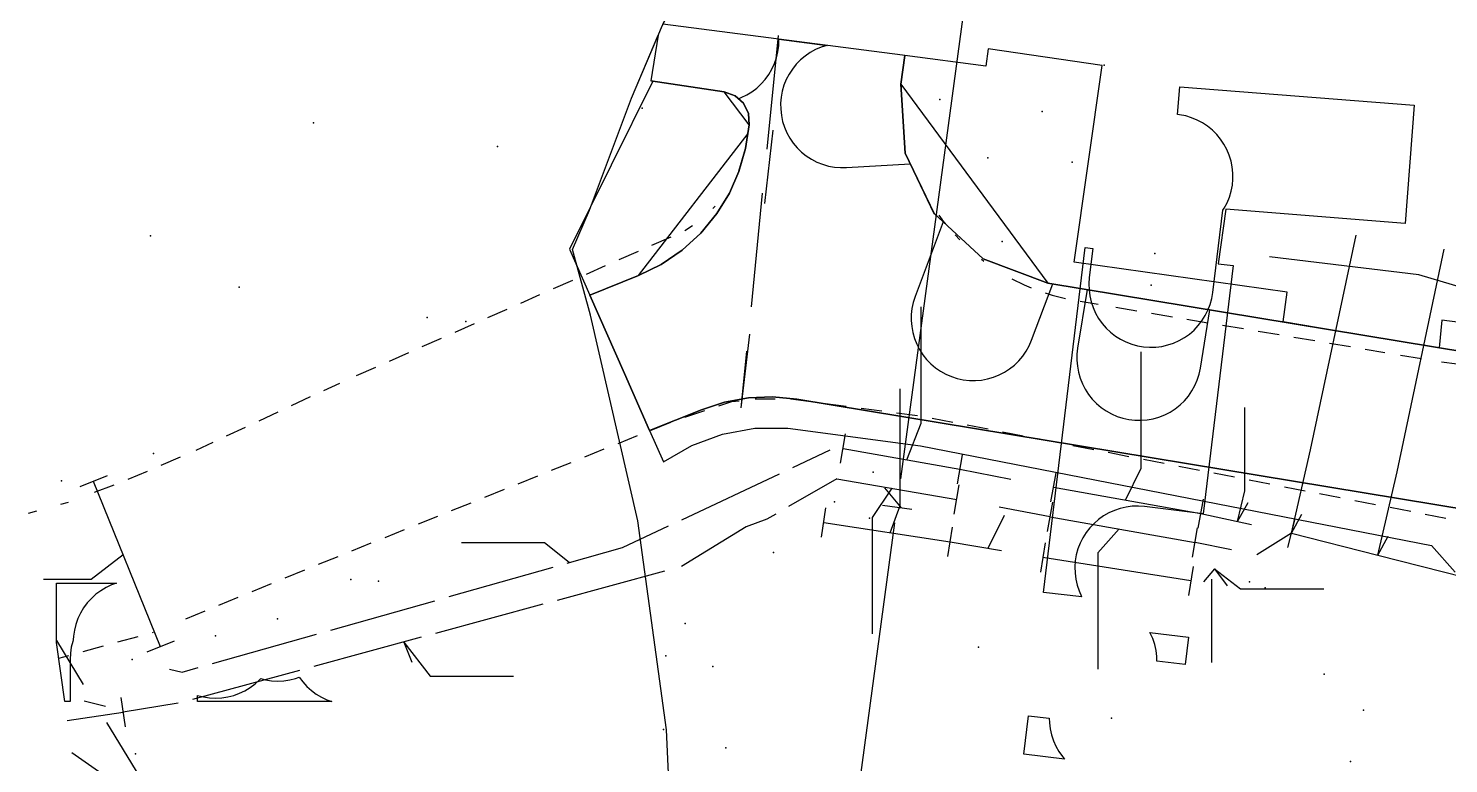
# Model space of a CAD drawing. Header units: metres. Extents: x -3782 to -2031, y 18790 to 19846.
# Drawn here: x -2158.44 to -2110.48, y 19160.39 to 19185.23 of the extents above; entities that cross this region are included whole.
import ezdxf

# ---------------------------------------------------------------- set-up
doc = ezdxf.new("R2010")
doc.units = ezdxf.units.M
for name, color, linetype in [('BENCH', 7, 'Continuous'), ('BOUNDARY', 7, 'Continuous'), ('CURB', 7, 'Continuous'), ('ELECTR_CABLE', 7, 'Continuous'), ('ELECTR_CABLE_COMM', 7, 'Continuous'), ('GRASS', 7, 'Continuous'), ('GROUND', 7, 'Continuous'), ('HEAT', 7, 'Continuous'), ('LOUNGER', 7, 'Continuous'), ('OVERHEAD_POWER_LINE', 7, 'Continuous'), ('ROAD', 7, 'Continuous'), ('SEWER', 7, 'Continuous'), ('TREE', 7, 'Continuous')]:
    doc.layers.add(name, color=color, linetype=linetype)

msp = doc.modelspace()

# ---------------------------------------------------------------- linework, layer by layer
at = {"layer": 'BENCH'}
msp.add_point((-2120.399, 19177.62), dxfattribs=at)
at = {"layer": 'BOUNDARY'}
msp.add_lwpolyline([(-2142.255, 19120.694), (-2140.584, 19128.065), (-2140.023, 19130.032), (-2138.2, 19137.939), (-2137.793, 19140.226), (-2136.86, 19147.292), (-2136.559, 19154.413), (-2136.893, 19161.532), (-2137.859, 19168.593), (-2139.45, 19175.541), (-2140.063, 19177.759), (-2139.484, 19179.082), (-2138.066, 19182.875), (-2137.026, 19185.34), (-2135.813, 19187.582), (-2132.429, 19194.651), (-2129.752, 19202.017), (-2127.809, 19209.61), (-2126.618, 19217.356), (-2126.191, 19225.181), (-2126.531, 19233.011)], dxfattribs=at)
at = {"layer": 'CURB'}
for points in [[(-2128.844, 19184.314), (-2128.975, 19183.344), (-2124.006, 19176.621), (-2105.05, 19173.494), (-2104.947, 19173.478)], [(-2139.478, 19176.214), (-2137.837, 19176.876), (-2134.131, 19181.673), (-2134.094, 19181.965), (-2134.938, 19183.082), (-2137.418, 19183.451)], [(-2135.325, 19179.148), (-2135.246, 19179.225)], [(-2127.69, 19178.917), (-2127.574, 19178.76)], [(-2136.27, 19178.394), (-2136.004, 19178.574)], [(-2127.574, 19178.76), (-2127.471, 19178.632)], [(-2137.378, 19177.904), (-2136.727, 19178.191)], [(-2127.143, 19178.255), (-2126.987, 19178.082)], [(-2138.486, 19177.415), (-2137.835, 19177.702)], [(-2126.247, 19177.43), (-2126.172, 19177.369)], [(-2139.594, 19176.925), (-2138.943, 19177.213)], [(-2140.702, 19176.436), (-2140.051, 19176.723)], [(-2125.225, 19176.769), (-2124.814, 19176.565)], [(-2124.814, 19176.565), (-2124.573, 19176.466)], [(-2141.81, 19175.946), (-2141.16, 19176.234)], [(-2124.104, 19176.292), (-2123.866, 19176.213)], [(-2123.866, 19176.213), (-2123.412, 19176.097)], [(-2122.919, 19176.012), (-2122.307, 19175.909)], [(-2142.919, 19175.457), (-2142.268, 19175.744)], [(-2121.717, 19175.81), (-2121.007, 19175.691)], [(-2120.514, 19175.608), (-2119.805, 19175.488)], [(-2144.027, 19174.968), (-2143.376, 19175.255)], [(-2119.312, 19175.406), (-2118.602, 19175.286)], [(-2118.109, 19175.203), (-2117.4, 19175.084)], [(-2116.907, 19175.001), (-2116.197, 19174.882)], [(-2145.135, 19174.478), (-2144.484, 19174.766)], [(-2115.704, 19174.799), (-2114.995, 19174.68)], [(-2114.502, 19174.597), (-2113.792, 19174.477)], [(-2146.243, 19173.989), (-2145.592, 19174.276)], [(-2113.299, 19174.394), (-2112.627, 19174.281)], [(-2112.097, 19174.192), (-2111.387, 19174.073)], [(-2147.351, 19173.5), (-2146.7, 19173.787)], [(-2110.717, 19173.96), (-2110.181, 19173.901)], [(-2148.454, 19172.999), (-2147.924, 19173.246)], [(-2149.551, 19172.485), (-2148.907, 19172.787)], [(-2135.118, 19172.476), (-2134.677, 19172.621)], [(-2134.677, 19172.621), (-2134.431, 19172.648)], [(-2133.895, 19172.708), (-2133.222, 19172.713)], [(-2132.685, 19172.717), (-2132.016, 19172.627)], [(-2131.521, 19172.561), (-2130.815, 19172.466)], [(-2150.648, 19171.972), (-2150.004, 19172.273)], [(-2136.27, 19172.097), (-2135.593, 19172.32)], [(-2130.319, 19172.4), (-2129.613, 19172.306)], [(-2129.118, 19172.239), (-2128.412, 19172.145)], [(-2127.919, 19172.065), (-2127.22, 19171.929)], [(-2151.746, 19171.458), (-2151.101, 19171.76)], [(-2137.4, 19171.66), (-2136.74, 19171.927)], [(-2126.729, 19171.833), (-2126.03, 19171.697)], [(-2125.539, 19171.601), (-2124.84, 19171.465)], [(-2152.774, 19170.977), (-2152.199, 19171.247)], [(-2138.524, 19171.207), (-2137.864, 19171.473)], [(-2124.349, 19171.369), (-2123.65, 19171.233)], [(-2123.16, 19171.138), (-2122.461, 19171.001)], [(-2153.958, 19170.471), (-2153.304, 19170.751)], [(-2139.648, 19170.753), (-2138.988, 19171.02)], [(-2121.97, 19170.906), (-2121.271, 19170.769)], [(-2120.78, 19170.674), (-2120.081, 19170.538)], [(-2155.072, 19169.995), (-2154.417, 19170.274)], [(-2140.772, 19170.3), (-2140.112, 19170.566)], [(-2119.591, 19170.442), (-2118.892, 19170.306)], [(-2118.401, 19170.21), (-2117.702, 19170.074)], [(-2156.2, 19169.555), (-2155.535, 19169.807)], [(-2143.02, 19169.392), (-2142.36, 19169.659)], [(-2141.896, 19169.846), (-2141.236, 19170.112)], [(-2117.211, 19169.978), (-2116.512, 19169.842)], [(-2116.021, 19169.746), (-2115.322, 19169.61)], [(-2157.341, 19169.15), (-2157.079, 19169.222)], [(-2144.144, 19168.939), (-2143.484, 19169.205)], [(-2114.832, 19169.515), (-2114.133, 19169.378)], [(-2113.642, 19169.283), (-2112.943, 19169.146)], [(-2158.436, 19168.854), (-2158.146, 19168.929)], [(-2145.268, 19168.485), (-2144.608, 19168.752)], [(-2112.452, 19169.051), (-2111.753, 19168.915)], [(-2111.262, 19168.819), (-2110.564, 19168.683)], [(-2146.392, 19168.032), (-2145.732, 19168.298)], [(-2147.516, 19167.578), (-2146.856, 19167.844)], [(-2148.64, 19167.124), (-2147.98, 19167.391)], [(-2149.764, 19166.671), (-2149.104, 19166.937)], [(-2150.885, 19166.208), (-2150.227, 19166.48)], [(-2152.005, 19165.745), (-2151.347, 19166.017)], [(-2153.125, 19165.281), (-2152.467, 19165.554)], [(-2155.415, 19164.501), (-2154.728, 19164.69)], [(-2154.246, 19164.822), (-2154.212, 19164.832)], [(-2157.41, 19163.954), (-2157.066, 19164.048)], [(-2156.584, 19164.18), (-2155.897, 19164.369)]]:
    msp.add_lwpolyline(points, dxfattribs=at)
at = {"layer": 'ELECTR_CABLE'}
for points in [[(-2133.121, 19184.987), (-2133.503, 19181.151)], [(-2133.652, 19179.658), (-2134.033, 19175.821)], [(-2115.137, 19170.993), (-2113.6, 19178.245)], [(-2111.482, 19176.901), (-2116.52, 19177.508)], [(-2112.215, 19170.249), (-2110.622, 19177.766)], [(-2106.93, 19175.547), (-2111.482, 19176.901)], [(-2128.287, 19171.894), (-2128.287, 19175.826)], [(-2134.182, 19174.328), (-2134.373, 19172.41)], [(-2120.86, 19170.368), (-2120.86, 19174.3)], [(-2128.998, 19169.114), (-2128.998, 19173.046)], [(-2117.361, 19169.607), (-2117.361, 19172.42)], [(-2128.772, 19170.652), (-2128.287, 19171.894)], [(-2131.014, 19170.544), (-2130.838, 19171.529)], [(-2132.617, 19170.397), (-2131.358, 19170.989)], [(-2130.926, 19171.037), (-2126.977, 19170.332)], [(-2127.065, 19169.84), (-2126.889, 19170.824)], [(-2115.785, 19168.179), (-2115.137, 19170.993)], [(-2136.372, 19168.631), (-2133.069, 19170.184)], [(-2126.977, 19170.332), (-2125.259, 19170.002)], [(-2123.904, 19169.233), (-2123.728, 19170.217)], [(-2121.382, 19169.29), (-2120.86, 19170.368)], [(-2112.864, 19167.435), (-2112.215, 19170.249)], [(-2155.774, 19170.114), (-2156.701, 19169.739)], [(-2153.977, 19164.341), (-2156.238, 19169.926)], [(-2131.138, 19170.011), (-2132.763, 19169.071)], [(-2131.138, 19170.011), (-2127.085, 19169.313)], [(-2129.273, 19169.69), (-2129.945, 19168.709)], [(-2127.17, 19168.821), (-2127.001, 19169.806)], [(-2123.816, 19169.725), (-2118.843, 19168.837)], [(-2124.018, 19168.236), (-2123.844, 19169.221)], [(-2118.931, 19168.345), (-2118.755, 19169.329)], [(-2117.606, 19168.571), (-2117.361, 19169.607)], [(-2117.606, 19168.571), (-2117.25, 19169.206)], [(-2133.196, 19168.821), (-2133.503, 19168.644)], [(-2131.655, 19168.043), (-2131.503, 19169.031)], [(-2129.945, 19168.709), (-2129.945, 19164.777)], [(-2129.335, 19168.192), (-2128.998, 19169.114)], [(-2126.025, 19167.664), (-2125.473, 19168.782)], [(-2123.931, 19168.728), (-2125.652, 19169.048)], [(-2123.931, 19168.728), (-2119.038, 19167.862)], [(-2118.843, 19168.837), (-2117.132, 19168.469)], [(-2115.785, 19168.179), (-2115.433, 19168.816)], [(-2138.374, 19167.69), (-2136.825, 19168.418)], [(-2134.196, 19168.384), (-2136.386, 19167.046)], [(-2133.503, 19168.644), (-2134.196, 19168.384)], [(-2131.579, 19168.537), (-2127.306, 19167.881)], [(-2127.382, 19167.386), (-2127.23, 19168.375)], [(-2121.601, 19168.316), (-2122.319, 19167.515)], [(-2119.125, 19167.369), (-2118.95, 19168.354)], [(-2115.909, 19167.694), (-2115.662, 19168.663)], [(-2141.002, 19167.854), (-2143.814, 19167.854)], [(-2140.174, 19167.18), (-2141.002, 19167.854)], [(-2127.306, 19167.881), (-2125.58, 19167.588)], [(-2124.101, 19167.845), (-2124.257, 19166.857)], [(-2117.804, 19167.612), (-2119.038, 19167.862)], [(-2115.785, 19168.179), (-2116.953, 19167.439)], [(-2115.785, 19168.179), (-2112.864, 19167.435)], [(-2112.864, 19167.435), (-2112.512, 19168.073)], [(-2155.233, 19167.445), (-2156.316, 19166.612)], [(-2140.239, 19167.162), (-2138.374, 19167.69)], [(-2119.179, 19166.56), (-2124.179, 19167.351)], [(-2122.319, 19167.515), (-2122.319, 19163.582)], [(-2112.864, 19167.435), (-2109.942, 19166.692)], [(-2144.232, 19166.031), (-2140.72, 19167.026)], [(-2136.959, 19166.891), (-2140.582, 19165.905)], [(-2119.101, 19167.054), (-2119.257, 19166.066)], [(-2118.384, 19166.975), (-2118.753, 19166.526)], [(-2118.384, 19166.976), (-2117.5, 19166.297)], [(-2118.384, 19166.976), (-2117.951, 19166.391)], [(-2156.316, 19166.612), (-2157.923, 19166.612)], [(-2118.488, 19166.621), (-2118.488, 19163.809)], [(-2148.225, 19164.901), (-2144.713, 19165.895)], [(-2117.5, 19166.297), (-2114.687, 19166.297)], [(-2141.065, 19165.774), (-2144.688, 19164.789)], [(-2153.513, 19164.529), (-2154.44, 19164.153)], [(-2152.218, 19163.77), (-2148.706, 19164.764)], [(-2145.17, 19164.657), (-2148.794, 19163.672)], [(-2145.762, 19164.496), (-2144.864, 19163.348)], [(-2145.762, 19164.496), (-2145.489, 19163.822)], [(-2153.668, 19163.578), (-2153.247, 19163.479)], [(-2153.247, 19163.479), (-2152.699, 19163.634)], [(-2149.276, 19163.541), (-2152.899, 19162.555)], [(-2144.864, 19163.348), (-2142.052, 19163.348)], [(-2155.162, 19161.63), (-2155.308, 19162.619)], [(-2157.122, 19161.845), (-2155.235, 19162.124)], [(-2153.382, 19162.427), (-2155.235, 19162.124)]]:
    msp.add_lwpolyline(points, dxfattribs=at)
at = {"layer": 'ELECTR_CABLE_COMM'}
for points in [[(-2157.492, 19164.553), (-2156.583, 19163.063)], [(-2156.556, 19162.511), (-2155.827, 19162.335)], [(-2155.801, 19161.783), (-2153.542, 19158.084)]]:
    msp.add_lwpolyline(points, dxfattribs=at)
at = {"layer": 'GRASS'}
for points in [[(-2108.617, 19175.101), (-2110.703, 19175.376), (-2110.797, 19174.44), (-2113.741, 19174.924), (-2116.066, 19175.309), (-2115.933, 19176.311), (-2123.117, 19177.335), (-2122.171, 19183.978), (-2126.023, 19184.531), (-2126.105, 19183.954), (-2128.844, 19184.314), (-2128.975, 19183.344), (-2128.832, 19181.012), (-2127.854, 19178.975), (-2126.195, 19177.443), (-2124.006, 19176.621), (-2105.05, 19173.494)], [(-2107.332, 19168.549), (-2132.485, 19172.7), (-2133.303, 19172.777), (-2134.121, 19172.743), (-2134.926, 19172.598), (-2135.707, 19172.344), (-2137.457, 19171.638), (-2136.992, 19170.585), (-2136.029, 19171.142), (-2134.993, 19171.522), (-2133.906, 19171.718), (-2132.794, 19171.722), (-2128.312, 19171.123), (-2111.052, 19167.759), (-2110.258, 19166.863)]]:
    msp.add_lwpolyline(points, dxfattribs=at)
msp.add_lwpolyline([(-2134.094, 19181.965), (-2134.121, 19182.356), (-2134.288, 19182.696), (-2134.569, 19182.949), (-2134.938, 19183.082), (-2137.344, 19183.44), (-2140.163, 19177.766), (-2139.478, 19176.214), (-2137.837, 19176.876), (-2137.065, 19177.254), (-2136.359, 19177.735), (-2135.728, 19178.312), (-2135.183, 19178.976), (-2134.764, 19179.664), (-2134.44, 19180.398), (-2134.216, 19181.168)], close=True, dxfattribs=at)
at = {"layer": 'GROUND'}
for points in [[(-2105.05, 19173.494), (-2124.006, 19176.621), (-2126.195, 19177.443), (-2127.854, 19178.975), (-2128.832, 19181.012), (-2128.975, 19183.344), (-2128.844, 19184.314), (-2128.917, 19184.324), (-2137.011, 19185.367), (-2135.813, 19187.582), (-2132.429, 19194.651), (-2129.752, 19202.017), (-2127.809, 19209.61), (-2126.618, 19217.356), (-2126.191, 19225.181), (-2126.531, 19233.011)], [(-2136.559, 19154.413), (-2136.893, 19161.532), (-2137.859, 19168.593), (-2139.45, 19175.541), (-2140.063, 19177.759), (-2139.484, 19179.082), (-2138.066, 19182.875), (-2137.171, 19184.996), (-2137.418, 19183.451), (-2134.938, 19183.082), (-2134.569, 19182.949), (-2134.288, 19182.696), (-2134.121, 19182.356), (-2134.094, 19181.965), (-2134.216, 19181.168), (-2134.44, 19180.398), (-2134.764, 19179.664), (-2135.183, 19178.976), (-2135.728, 19178.312), (-2136.359, 19177.735), (-2137.065, 19177.254), (-2137.837, 19176.876), (-2139.478, 19176.214), (-2138.311, 19173.572), (-2137.457, 19171.638), (-2135.707, 19172.344), (-2134.926, 19172.598), (-2134.121, 19172.743), (-2133.303, 19172.777), (-2132.485, 19172.7), (-2107.332, 19168.549)]]:
    msp.add_lwpolyline(points, dxfattribs=at)
at = {"layer": 'HEAT'}
for points in [[(-2122.751, 19177.821), (-2122.49, 19177.789), (-2122.609, 19176.807), (-2122.623, 19176.602), (-2122.618, 19176.396), (-2122.592, 19176.191), (-2122.547, 19175.99), (-2122.482, 19175.795), (-2122.398, 19175.607), (-2122.296, 19175.428), (-2122.177, 19175.259), (-2122.042, 19175.104), (-2121.892, 19174.962), (-2121.729, 19174.835), (-2121.555, 19174.725), (-2121.371, 19174.633), (-2121.178, 19174.559), (-2120.98, 19174.505), (-2120.776, 19174.47), (-2120.571, 19174.455), (-2120.365, 19174.461), (-2120.16, 19174.486), (-2119.959, 19174.532), (-2119.764, 19174.597), (-2119.576, 19174.681), (-2119.397, 19174.783), (-2119.228, 19174.902), (-2119.073, 19175.037), (-2118.931, 19175.187), (-2118.804, 19175.349), (-2118.694, 19175.524), (-2118.602, 19175.708), (-2118.528, 19175.9), (-2118.474, 19176.099), (-2118.439, 19176.302), (-2118.102, 19179.081), (-2118.053, 19179.157), (-2117.956, 19179.339), (-2117.878, 19179.529), (-2117.819, 19179.727), (-2117.779, 19179.929), (-2117.76, 19180.134), (-2117.761, 19180.34), (-2117.782, 19180.545), (-2117.823, 19180.747), (-2117.883, 19180.944), (-2117.963, 19181.134), (-2118.061, 19181.316), (-2118.176, 19181.487), (-2118.307, 19181.645), (-2118.453, 19181.791), (-2118.613, 19181.921), (-2118.785, 19182.035), (-2118.967, 19182.131), (-2119.158, 19182.209), (-2119.355, 19182.268), (-2119.558, 19182.308), (-2119.626, 19182.318), (-2119.553, 19183.25), (-2111.635, 19182.628), (-2111.948, 19178.64), (-2117.998, 19179.116), (-2118.263, 19177.279), (-2117.748, 19177.217), (-2118.761, 19168.833), (-2120.747, 19169.073), (-2120.952, 19169.088), (-2121.158, 19169.082), (-2121.363, 19169.057), (-2121.564, 19169.011), (-2121.759, 19168.946), (-2121.947, 19168.862), (-2122.126, 19168.76), (-2122.295, 19168.641), (-2122.45, 19168.506), (-2122.592, 19168.356), (-2122.718, 19168.193), (-2122.828, 19168.019), (-2122.92, 19167.835), (-2122.994, 19167.642), (-2123.049, 19167.444), (-2123.083, 19167.24), (-2123.098, 19167.035), (-2123.092, 19166.829), (-2123.067, 19166.624), (-2123.021, 19166.423), (-2122.956, 19166.228), (-2122.872, 19166.04), (-2122.86, 19166.019), (-2124.158, 19166.176)], [(-2155.46, 19166.486), (-2155.628, 19166.426), (-2155.814, 19166.338), (-2155.991, 19166.232), (-2156.156, 19166.109), (-2156.309, 19165.971), (-2156.447, 19165.818), (-2156.57, 19165.653), (-2156.676, 19165.476), (-2156.764, 19165.289), (-2156.833, 19165.095), (-2156.884, 19164.895), (-2156.914, 19164.692), (-2156.919, 19164.576), (-2156.939, 19164.52), (-2156.99, 19164.32), (-2157.02, 19164.117), (-2157.03, 19163.911), (-2157.03, 19162.486), (-2157.21, 19162.486), (-2157.483, 19164.484), (-2157.483, 19166.486)], [(-2119.377, 19163.739), (-2120.326, 19163.853), (-2120.331, 19164.011), (-2120.356, 19164.215), (-2120.402, 19164.416), (-2120.467, 19164.612), (-2120.551, 19164.8), (-2120.563, 19164.82), (-2119.265, 19164.664)], [(-2152.724, 19162.486), (-2152.724, 19162.697), (-2152.722, 19162.696), (-2152.523, 19162.646), (-2152.319, 19162.616), (-2152.113, 19162.606), (-2151.907, 19162.616), (-2151.703, 19162.646), (-2151.503, 19162.696), (-2151.309, 19162.766), (-2151.123, 19162.854), (-2150.946, 19162.96), (-2150.781, 19163.082), (-2150.628, 19163.221), (-2150.591, 19163.261), (-2150.431, 19163.221), (-2150.227, 19163.191), (-2150.021, 19163.181), (-2149.815, 19163.191), (-2149.611, 19163.221), (-2149.411, 19163.271), (-2149.291, 19163.314), (-2149.172, 19163.154), (-2149.034, 19163.001), (-2148.881, 19162.862), (-2148.716, 19162.74), (-2148.539, 19162.634), (-2148.353, 19162.546), (-2148.185, 19162.486)], [(-2124.662, 19162.007), (-2123.962, 19161.922), (-2123.958, 19161.764), (-2123.932, 19161.56), (-2123.886, 19161.359), (-2123.821, 19161.163), (-2123.737, 19160.975), (-2123.635, 19160.796), (-2123.516, 19160.628), (-2123.444, 19160.545), (-2124.819, 19160.711)]]:
    msp.add_lwpolyline(points, close=True, dxfattribs=at)
at = {"layer": 'LOUNGER'}
msp.add_point((-2122.113, 19183.979), dxfattribs=at)
at = {"layer": 'OVERHEAD_POWER_LINE'}
for points in [[(-2133.297, 19181.79), (-2133.582, 19179.307)], [(-2134.088, 19174.894), (-2134.373, 19172.41)]]:
    msp.add_lwpolyline(points, dxfattribs=at)
at = {"layer": 'ROAD'}
msp.add_lwpolyline([(-2107.332, 19168.549), (-2132.485, 19172.7), (-2132.486, 19172.7), (-2133.303, 19172.778), (-2133.304, 19172.778), (-2134.12, 19172.743), (-2134.122, 19172.743), (-2134.925, 19172.599), (-2134.927, 19172.598), (-2135.707, 19172.344), (-2135.708, 19172.344), (-2137.456, 19171.638), (-2137.457, 19171.638), (-2137.457, 19171.639), (-2138.311, 19173.572), (-2139.477, 19176.213), (-2139.478, 19176.214), (-2139.477, 19176.214), (-2137.837, 19176.876), (-2137.836, 19176.876), (-2137.066, 19177.254), (-2137.065, 19177.254), (-2136.359, 19177.735), (-2136.358, 19177.736), (-2135.729, 19178.312), (-2135.728, 19178.313), (-2135.184, 19178.976), (-2135.183, 19178.977), (-2134.764, 19179.664), (-2134.764, 19179.665), (-2134.441, 19180.398), (-2134.44, 19180.399), (-2134.216, 19181.168), (-2134.216, 19181.169), (-2134.094, 19181.964), (-2134.094, 19181.966), (-2134.121, 19182.354), (-2134.122, 19182.358), (-2134.287, 19182.694), (-2134.289, 19182.697), (-2134.461, 19182.852), (-2134.365, 19182.887), (-2134.18, 19182.978), (-2134.004, 19183.085), (-2133.84, 19183.21), (-2133.689, 19183.35), (-2133.552, 19183.504), (-2133.431, 19183.671), (-2133.327, 19183.849), (-2133.241, 19184.036), (-2133.174, 19184.231), (-2133.126, 19184.431), (-2133.098, 19184.636), (-2133.09, 19184.841), (-2133.091, 19184.862), (-2131.467, 19184.652), (-2131.469, 19184.652), (-2131.665, 19184.59), (-2131.855, 19184.509), (-2132.035, 19184.41), (-2132.205, 19184.293), (-2132.363, 19184.16), (-2132.507, 19184.013), (-2132.636, 19183.852), (-2132.748, 19183.679), (-2132.843, 19183.497), (-2132.92, 19183.305), (-2132.977, 19183.107), (-2133.015, 19182.905), (-2133.033, 19182.699), (-2133.031, 19182.493), (-2133.008, 19182.289), (-2132.965, 19182.087), (-2132.903, 19181.89), (-2132.822, 19181.701), (-2132.723, 19181.52), (-2132.606, 19181.35), (-2132.474, 19181.193), (-2132.326, 19181.049), (-2132.166, 19180.92), (-2131.993, 19180.807), (-2131.81, 19180.712), (-2131.619, 19180.636), (-2131.421, 19180.578), (-2131.218, 19180.54), (-2131.013, 19180.523), (-2130.807, 19180.525), (-2128.662, 19180.656), (-2127.855, 19178.977), (-2127.853, 19178.974), (-2127.545, 19178.69), (-2128.492, 19176.168), (-2128.554, 19175.972), (-2128.598, 19175.77), (-2128.621, 19175.565), (-2128.624, 19175.359), (-2128.607, 19175.154), (-2128.57, 19174.951), (-2128.513, 19174.753), (-2128.437, 19174.562), (-2128.343, 19174.378), (-2128.231, 19174.205), (-2128.103, 19174.044), (-2127.959, 19173.896), (-2127.802, 19173.763), (-2127.632, 19173.646), (-2127.452, 19173.546), (-2127.263, 19173.464), (-2127.067, 19173.401), (-2126.865, 19173.358), (-2126.66, 19173.335), (-2126.454, 19173.332), (-2126.249, 19173.349), (-2126.046, 19173.386), (-2125.848, 19173.443), (-2125.657, 19173.519), (-2125.473, 19173.613), (-2125.3, 19173.725), (-2125.139, 19173.853), (-2124.991, 19173.997), (-2124.858, 19174.154), (-2124.741, 19174.323), (-2124.641, 19174.504), (-2124.559, 19174.693), (-2123.846, 19176.595), (-2122.678, 19176.402), (-2123.003, 19174.428), (-2123.027, 19174.224), (-2123.03, 19174.018), (-2123.013, 19173.812), (-2122.976, 19173.61), (-2122.92, 19173.411), (-2122.844, 19173.22), (-2122.75, 19173.036), (-2122.638, 19172.863), (-2122.51, 19172.702), (-2122.366, 19172.554), (-2122.209, 19172.42), (-2122.04, 19172.303), (-2121.86, 19172.203), (-2121.671, 19172.121), (-2121.474, 19172.058), (-2121.273, 19172.015), (-2121.068, 19171.991), (-2120.862, 19171.988), (-2120.657, 19172.005), (-2120.454, 19172.042), (-2120.256, 19172.098), (-2120.064, 19172.174), (-2119.881, 19172.268), (-2119.708, 19172.38), (-2119.546, 19172.508), (-2119.398, 19172.651), (-2119.265, 19172.808), (-2119.148, 19172.978), (-2119.048, 19173.158), (-2118.966, 19173.347), (-2118.903, 19173.543), (-2118.859, 19173.745), (-2118.534, 19175.718), (-2105.052, 19173.494)], dxfattribs=at)
at = {"layer": 'SEWER'}
for points in [[(-2128.979, 19170.015), (-2126.413, 19189.049)], [(-2128.957, 19169.031), (-2129.509, 19169.712)], [(-2129.589, 19169.117), (-2128.607, 19168.984)], [(-2131.746, 19149.494), (-2129.18, 19168.528)], [(-2156.974, 19160.768), (-2151.531, 19156.961)]]:
    msp.add_lwpolyline(points, dxfattribs=at)
at = {"layer": 'TREE'}
for p in [(-2127.658, 19182.821), (-2137.714, 19182.531), (-2124.199, 19182.422), (-2148.809, 19182.037), (-2142.598, 19181.234), (-2126.038, 19180.858), (-2123.191, 19180.711), (-2154.308, 19178.218), (-2125.55, 19178.031), (-2151.322, 19176.48), (-2120.524, 19176.555), (-2144.971, 19175.457), (-2143.666, 19175.331), (-2154.21, 19170.871), (-2129.914, 19170.234), (-2157.316, 19169.947), (-2131.215, 19169.235), (-2130.035, 19168.678), (-2133.278, 19167.519), (-2147.549, 19166.607), (-2146.617, 19166.559), (-2117.204, 19166.53), (-2116.668, 19166.329), (-2150.021, 19165.281), (-2136.261, 19165.129), (-2152.113, 19164.706), (-2154.929, 19163.911), (-2136.911, 19164.032), (-2126.35, 19164.326), (-2135.319, 19163.67), (-2114.679, 19163.408), (-2113.353, 19162.197), (-2136.991, 19161.544), (-2121.864, 19161.924), (-2154.824, 19160.717), (-2134.887, 19160.926), (-2113.793, 19160.457)]:
    msp.add_point(p, dxfattribs=at)

doc.saveas('drawing.dxf')
